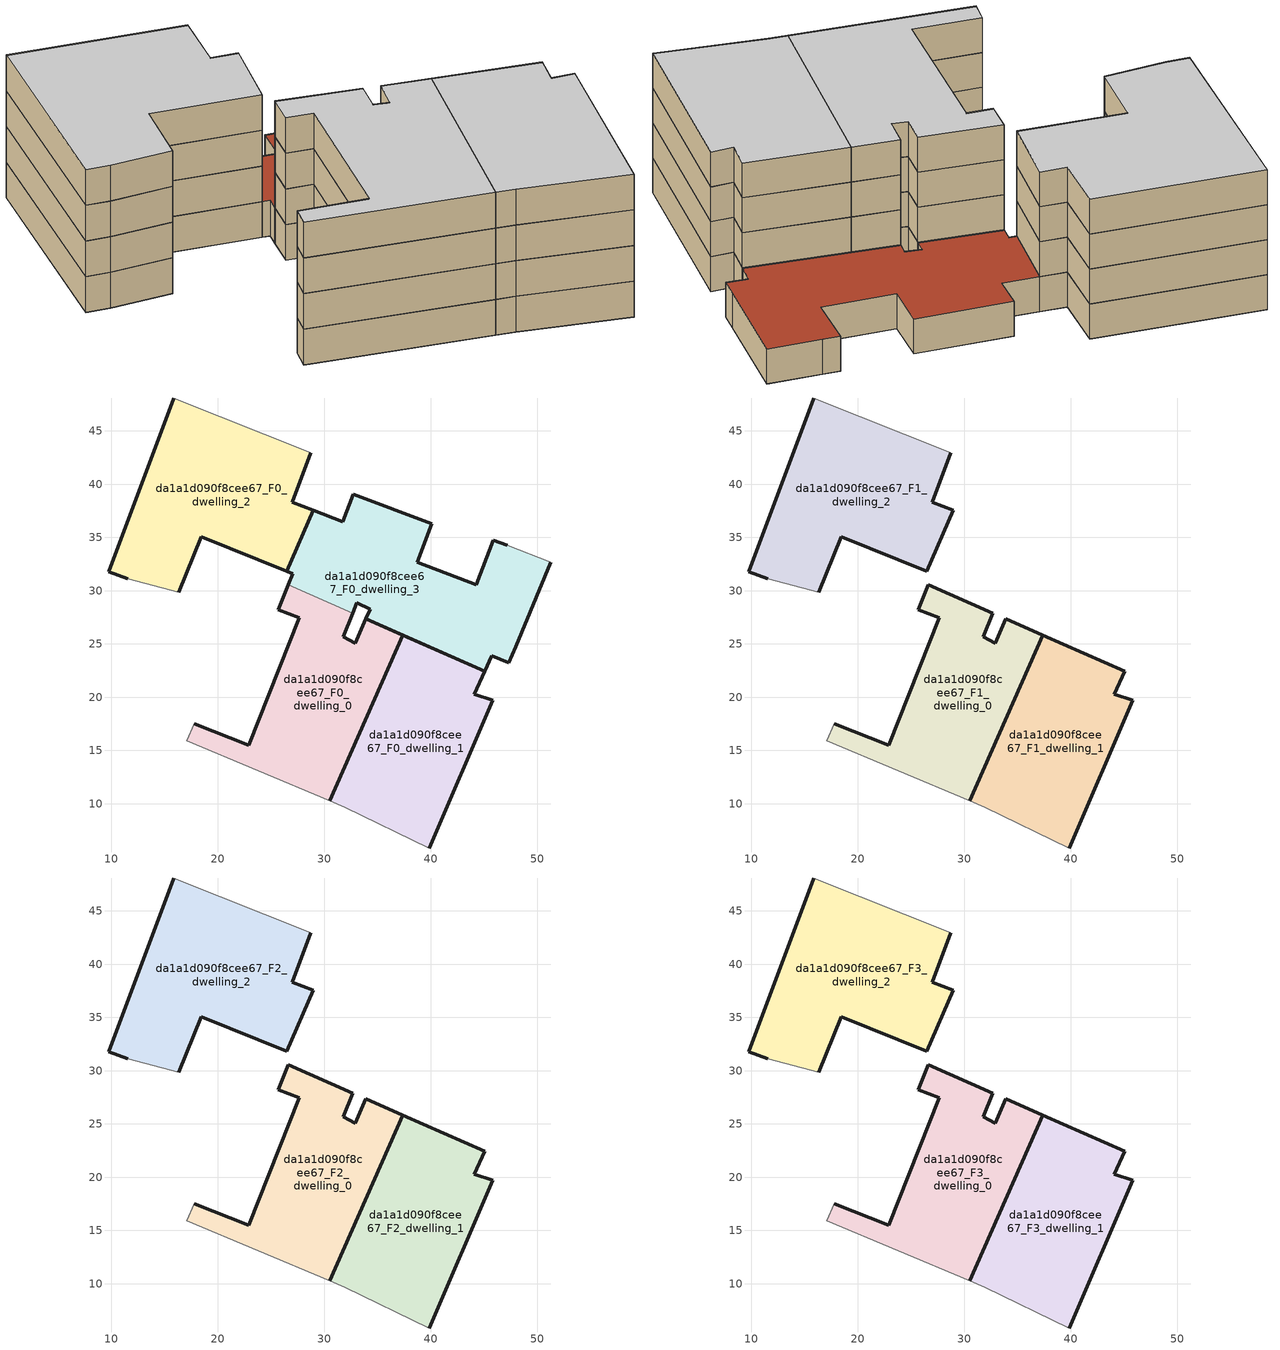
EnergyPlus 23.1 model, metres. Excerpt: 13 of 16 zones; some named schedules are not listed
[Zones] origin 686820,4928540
da1a1d090f8cee67_F0_dwelling_0
 floor ground (EU_floor_Construction): 30.51,10.27 37.38,25.81 33.89,27.35 32.89,25.08 31.77,25.66 32.68,27.89 26.61,30.57 25.68,28.2 27.64,27.43 22.93,15.49 17.81,17.51 17.09,15.91 z0
 wall outside (EU_wall_Construction): 17.81,17.51 22.93,15.49 27.64,27.43 25.68,28.2 26.61,30.57 / 32.68,27.89 31.77,25.66 32.89,25.08 33.89,27.35 37.38,25.81 30.51,10.27 z0:3
 wall adiabatic (EU_wall_Construction): 30.51,10.27 17.09,15.91 17.81,17.51 z0:3
 wall to da1a1d090f8cee67_F0_dwelling_3 (EU_wall_Construction): 26.61,30.57 32.68,27.89 z0:3
da1a1d090f8cee67_F0_dwelling_1
 floor ground (EU_floor_Construction): 39.87,5.84 45.83,19.69 44.08,20.27 45.05,22.42 37.38,25.81 30.51,10.27 31.9,9.68 z0
 wall outside (EU_wall_Construction): 30.51,10.27 37.38,25.81 45.05,22.42 44.08,20.27 45.83,19.69 39.87,5.84 z0:3
 wall adiabatic (EU_wall_Construction): 39.87,5.84 31.9,9.68 30.51,10.27 z0:3
da1a1d090f8cee67_F0_dwelling_2
 floor ground (EU_floor_Construction): 26.46,31.83 28.98,37.53 26.98,38.31 28.71,42.94 15.85,48.08 9.77,31.79 11.57,31.12 16.35,29.84 18.43,35.04 z0
 wall outside (EU_wall_Construction): 11.57,31.12 9.77,31.79 15.85,48.08 / 28.71,42.94 26.98,38.31 28.98,37.53 26.46,31.83 18.43,35.04 16.35,29.84 z0:3
 wall adiabatic (EU_wall_Construction): 16.35,29.84 11.57,31.12 / 15.85,48.08 28.71,42.94 z0:3
da1a1d090f8cee67_F0_dwelling_3
 floor ground (EU_floor_Construction): 47.34,23.23 47.96,24.73 51.26,32.66 47.16,34.24 45.85,34.74 44.28,30.56 38.72,32.66 40.09,36.28 32.73,39.05 31.75,36.45 28.98,37.53 26.46,31.83 27.03,31.6 26.61,30.57 32.68,27.89 33.07,28.84 34.29,28.25 33.89,27.35 45.05,22.42 45.72,23.9 z0
 wall outside (EU_wall_Construction): 26.61,30.57 27.03,31.6 26.46,31.83 28.98,37.53 31.75,36.45 32.73,39.05 40.09,36.28 38.72,32.66 44.28,30.56 45.85,34.74 47.16,34.24 / 51.26,32.66 47.96,24.73 47.34,23.23 45.72,23.9 45.05,22.42 33.89,27.35 34.29,28.25 33.07,28.84 32.68,27.89 z0:3
 wall adiabatic (EU_wall_Construction): 47.16,34.24 51.26,32.66 z0:3
 roof outside (EU_roof_Construction): 47.16,34.24 51.26,32.66 47.96,24.73 47.34,23.23 45.72,23.9 45.05,22.42 33.89,27.35 34.29,28.25 33.07,28.84 32.68,27.89 26.61,30.57 27.03,31.6 26.46,31.83 28.98,37.53 31.75,36.45 32.73,39.05 40.09,36.28 38.72,32.66 44.28,30.56 45.85,34.74 z3
da1a1d090f8cee67_F1_dwelling_0
 floor to da1a1d090f8cee67_F0_dwelling_0 (EU_floor_Construction): 30.51,10.27 37.38,25.81 33.89,27.35 32.89,25.08 31.76,25.66 32.68,27.89 26.61,30.57 25.68,28.2 27.64,27.43 22.93,15.49 17.81,17.51 17.09,15.91 z3
 wall outside (EU_wall_Construction): 17.81,17.51 22.93,15.49 27.64,27.43 25.68,28.2 26.61,30.57 32.68,27.89 31.77,25.66 32.89,25.08 33.89,27.35 37.38,25.81 30.51,10.27 z3:6
 wall adiabatic (EU_wall_Construction): 30.51,10.27 17.09,15.91 17.81,17.51 z3:6
da1a1d090f8cee67_F1_dwelling_1
 floor to da1a1d090f8cee67_F0_dwelling_1 (EU_floor_Construction): 39.87,5.84 45.83,19.69 44.08,20.27 45.04,22.42 37.38,25.81 30.51,10.27 31.9,9.68 z3
 wall outside (EU_wall_Construction): 30.51,10.27 37.38,25.81 45.05,22.42 44.08,20.27 45.83,19.69 39.87,5.84 z3:6
 wall adiabatic (EU_wall_Construction): 39.87,5.84 31.9,9.68 30.51,10.27 z3:6
da1a1d090f8cee67_F1_dwelling_2
 floor to da1a1d090f8cee67_F0_dwelling_2 (EU_floor_Construction): 26.46,31.83 28.98,37.53 26.98,38.31 28.71,42.94 15.85,48.08 9.77,31.79 11.57,31.12 16.35,29.84 18.43,35.04 z3
 wall outside (EU_wall_Construction): 11.57,31.12 9.77,31.79 15.85,48.08 / 28.71,42.94 26.98,38.31 28.98,37.53 26.46,31.83 18.43,35.04 16.35,29.84 z3:6
 wall adiabatic (EU_wall_Construction): 16.35,29.84 11.57,31.12 / 15.85,48.08 28.71,42.94 z3:6
da1a1d090f8cee67_F2_dwelling_0
 floor to da1a1d090f8cee67_F1_dwelling_0 (EU_floor_Construction): 30.51,10.27 37.38,25.81 33.89,27.35 32.89,25.08 31.76,25.66 32.68,27.89 26.61,30.57 25.68,28.2 27.64,27.43 22.93,15.49 17.81,17.51 17.09,15.91 z6
 wall outside (EU_wall_Construction): 17.81,17.51 22.93,15.49 27.64,27.43 25.68,28.2 26.61,30.57 32.68,27.89 31.77,25.66 32.89,25.08 33.89,27.35 37.38,25.81 30.51,10.27 z6:9
 wall adiabatic (EU_wall_Construction): 30.51,10.27 17.09,15.91 17.81,17.51 z6:9
da1a1d090f8cee67_F2_dwelling_1
 floor to da1a1d090f8cee67_F1_dwelling_1 (EU_floor_Construction): 39.87,5.84 45.83,19.69 44.08,20.27 45.04,22.42 37.38,25.81 30.51,10.27 31.9,9.68 z6
 wall outside (EU_wall_Construction): 30.51,10.27 37.38,25.81 45.05,22.42 44.08,20.27 45.83,19.69 39.87,5.84 z6:9
 wall adiabatic (EU_wall_Construction): 39.87,5.84 31.9,9.68 30.51,10.27 z6:9
da1a1d090f8cee67_F2_dwelling_2
 floor to da1a1d090f8cee67_F1_dwelling_2 (EU_floor_Construction): 26.46,31.83 28.98,37.53 26.98,38.31 28.71,42.94 15.85,48.08 9.77,31.79 11.57,31.12 16.35,29.84 18.43,35.04 z6
 wall outside (EU_wall_Construction): 11.57,31.12 9.77,31.79 15.85,48.08 / 28.71,42.94 26.98,38.31 28.98,37.53 26.46,31.83 18.43,35.04 16.35,29.84 z6:9
 wall adiabatic (EU_wall_Construction): 16.35,29.84 11.57,31.12 / 15.85,48.08 28.71,42.94 z6:9
da1a1d090f8cee67_F3_dwelling_0
 floor to da1a1d090f8cee67_F2_dwelling_0 (EU_floor_Construction): 30.51,10.27 37.38,25.81 33.89,27.35 32.89,25.08 31.76,25.66 32.68,27.89 26.61,30.57 25.68,28.2 27.64,27.43 22.93,15.49 17.81,17.51 17.09,15.91 z9
 wall outside (EU_wall_Construction): 17.81,17.51 22.93,15.49 27.64,27.43 25.68,28.2 26.61,30.57 32.68,27.89 31.77,25.66 32.89,25.08 33.89,27.35 37.38,25.81 30.51,10.27 z9:12
 wall adiabatic (EU_wall_Construction): 30.51,10.27 17.09,15.91 17.81,17.51 z9:12
 ceiling to da1a1d090f8cee67_F4_dwelling_0 (EU_floor_Construction): 33.89,27.35 37.38,25.81 30.51,10.27 17.09,15.91 17.81,17.51 22.93,15.49 27.64,27.43 25.68,28.2 26.61,30.57 32.68,27.89 31.76,25.66 32.89,25.08 z12
da1a1d090f8cee67_F3_dwelling_1
 floor to da1a1d090f8cee67_F2_dwelling_1 (EU_floor_Construction): 39.87,5.84 45.83,19.69 44.08,20.27 45.04,22.42 37.38,25.81 30.51,10.27 31.9,9.68 z9
 wall outside (EU_wall_Construction): 30.51,10.27 37.38,25.81 45.05,22.42 44.08,20.27 45.83,19.69 39.87,5.84 z9:12
 wall adiabatic (EU_wall_Construction): 39.87,5.84 31.9,9.68 30.51,10.27 z9:12
 ceiling to da1a1d090f8cee67_F4_dwelling_1 (EU_floor_Construction): 45.04,22.42 44.08,20.27 45.83,19.69 39.87,5.84 31.9,9.68 30.51,10.27 37.38,25.81 z12
da1a1d090f8cee67_F3_dwelling_2
 floor to da1a1d090f8cee67_F2_dwelling_2 (EU_floor_Construction): 26.46,31.83 28.98,37.53 26.98,38.31 28.71,42.94 15.85,48.08 9.77,31.79 11.57,31.12 16.35,29.84 18.43,35.04 z9
 wall outside (EU_wall_Construction): 11.57,31.12 9.77,31.79 15.85,48.08 / 28.71,42.94 26.98,38.31 28.98,37.53 26.46,31.83 18.43,35.04 16.35,29.84 z9:12
 wall adiabatic (EU_wall_Construction): 16.35,29.84 11.57,31.12 / 15.85,48.08 28.71,42.94 z9:12
 ceiling to da1a1d090f8cee67_F4_dwelling_2 (EU_floor_Construction): 28.71,42.94 26.98,38.31 28.98,37.53 26.46,31.83 18.43,35.04 16.35,29.84 11.57,31.12 9.77,31.79 15.85,48.08 z12
[Building]
EU S2 Campaign: North Axis=0; Terrain=City; Solar Distribution=FullExterior
[Site:Location]
Bologna: Latitude=44.5; Longitude=11.25; Time Zone=1; Elevation=37
[SizingPeriod:WeatherFileDays]
AnnualSizingPeriod: Begin Month=1; Begin Day of Month=1; End Month=12; End Day of Month=31; Day of Week for Start Day=Monday; Use Weather File Daylight Saving Period=No; Use Weather File Rain and Snow Indicators=No
[MATERIAL]
EU_InternalMass_Material: Roughness=MediumRough; Thickness=0.1; Conductivity=1; Density=1800; Specific Heat=900; Thermal Absorptance=0.9; Solar Absorptance=0.7; Visible Absorptance=0.7
[MATERIAL:NOMASS] Roughness=MediumRough; Thermal Absorptance=0.9; Solar Absorptance=0.7; Visible Absorptance=0.7
Name | Thermal Resistance
EU_wall_NoMass | 0.905828
EU_roof_NoMass | 0.37593
EU_floor_NoMass | 0.67114
[CONSTRUCTION]
EU_wall_Construction: EU_wall_NoMass
EU_roof_Construction: EU_roof_NoMass
EU_floor_Construction: EU_floor_NoMass
EU_InternalMass_Construction: EU_InternalMass_Material
[ZONE] Type=1; Multiplier=1; Ceiling Height=autocalculate; Floor Area=autocalculate; Part of Total Floor Area=Yes
Name | Volume
da1a1d090f8cee67_F0_dwelling_0 | 513.799
da1a1d090f8cee67_F1_dwelling_0; da1a1d090f8cee67_F2_dwelling_0; da1a1d090f8cee67_F3_dwelling_0 | 513.798
da1a1d090f8cee67_F0_dwelling_1 | 513.771
da1a1d090f8cee67_F1_dwelling_1; da1a1d090f8cee67_F2_dwelling_1; da1a1d090f8cee67_F3_dwelling_1 | 513.773
da1a1d090f8cee67_F0_dwelling_2; da1a1d090f8cee67_F1_dwelling_2; da1a1d090f8cee67_F2_dwelling_2; da1a1d090f8cee67_F3_dwelling_2 | 623.971
da1a1d090f8cee67_F0_dwelling_3 | 623.994
[INTERNALMASS] Construction=EU_InternalMass_Construction
Name | Zone or ZoneList | Surface Area
da1a1d090f8cee67_F0_dwelling_0_EU_InternalMass | da1a1d090f8cee67_F0_dwelling_0 | 171.265
da1a1d090f8cee67_F0_dwelling_1_EU_InternalMass | da1a1d090f8cee67_F0_dwelling_1 | 171.26
da1a1d090f8cee67_F0_dwelling_2_EU_InternalMass | da1a1d090f8cee67_F0_dwelling_2 | 207.988
da1a1d090f8cee67_F0_dwelling_3_EU_InternalMass | da1a1d090f8cee67_F0_dwelling_3 | 207.998
da1a1d090f8cee67_F1_dwelling_0_EU_InternalMass | da1a1d090f8cee67_F1_dwelling_0 | 262.192
da1a1d090f8cee67_F1_dwelling_1_EU_InternalMass | da1a1d090f8cee67_F1_dwelling_1 | 241.165
da1a1d090f8cee67_F1_dwelling_2_EU_InternalMass | da1a1d090f8cee67_F1_dwelling_2 | 255.162
da1a1d090f8cee67_F2_dwelling_0_EU_InternalMass | da1a1d090f8cee67_F2_dwelling_0 | 262.192
da1a1d090f8cee67_F2_dwelling_1_EU_InternalMass | da1a1d090f8cee67_F2_dwelling_1 | 241.165
da1a1d090f8cee67_F2_dwelling_2_EU_InternalMass | da1a1d090f8cee67_F2_dwelling_2 | 255.162
da1a1d090f8cee67_F3_dwelling_0_EU_InternalMass | da1a1d090f8cee67_F3_dwelling_0 | 262.192
da1a1d090f8cee67_F3_dwelling_1_EU_InternalMass | da1a1d090f8cee67_F3_dwelling_1 | 241.165
da1a1d090f8cee67_F3_dwelling_2_EU_InternalMass | da1a1d090f8cee67_F3_dwelling_2 | 255.162
[OTHEREQUIPMENT] Fuel Type=Electricity; Design Level Calculation Method=Watts/Area; Power per Zone Floor Area=1; Fraction Latent=0; Fraction Radiant=0; Fraction Lost=0; Carbon Dioxide Generation Rate=0; EndUse Subcategory=EU_Step8_InternalGains
Name | Zone or ZoneList or Space or SpaceList | Schedule
EU_Step8_InternalGain_da1a1d090f8cee67_F0_dwelling_0_f000 | da1a1d090f8cee67_F0_dwelling_0 | EU_Step8_GainSchedule_da1a1d090f8cee67_F0_dwelling_0_f000
EU_Step8_InternalGain_da1a1d090f8cee67_F0_dwelling_1_f000 | da1a1d090f8cee67_F0_dwelling_1 | EU_Step8_GainSchedule_da1a1d090f8cee67_F0_dwelling_1_f000
EU_Step8_InternalGain_da1a1d090f8cee67_F0_dwelling_2_f000 | da1a1d090f8cee67_F0_dwelling_2 | EU_Step8_GainSchedule_da1a1d090f8cee67_F0_dwelling_2_f000
EU_Step8_InternalGain_da1a1d090f8cee67_F0_dwelling_3_f000 | da1a1d090f8cee67_F0_dwelling_3 | EU_Step8_GainSchedule_da1a1d090f8cee67_F0_dwelling_3_f000
EU_Step8_InternalGain_da1a1d090f8cee67_F1_dwelling_0_f000 | da1a1d090f8cee67_F1_dwelling_0 | EU_Step8_GainSchedule_da1a1d090f8cee67_F1_dwelling_0_f000
EU_Step8_InternalGain_da1a1d090f8cee67_F1_dwelling_1_f000 | da1a1d090f8cee67_F1_dwelling_1 | EU_Step8_GainSchedule_da1a1d090f8cee67_F1_dwelling_1_f000
EU_Step8_InternalGain_da1a1d090f8cee67_F1_dwelling_2_f000 | da1a1d090f8cee67_F1_dwelling_2 | EU_Step8_GainSchedule_da1a1d090f8cee67_F1_dwelling_2_f000
EU_Step8_InternalGain_da1a1d090f8cee67_F2_dwelling_0_f000 | da1a1d090f8cee67_F2_dwelling_0 | EU_Step8_GainSchedule_da1a1d090f8cee67_F2_dwelling_0_f000
EU_Step8_InternalGain_da1a1d090f8cee67_F2_dwelling_1_f000 | da1a1d090f8cee67_F2_dwelling_1 | EU_Step8_GainSchedule_da1a1d090f8cee67_F2_dwelling_1_f000
EU_Step8_InternalGain_da1a1d090f8cee67_F2_dwelling_2_f000 | da1a1d090f8cee67_F2_dwelling_2 | EU_Step8_GainSchedule_da1a1d090f8cee67_F2_dwelling_2_f000
EU_Step8_InternalGain_da1a1d090f8cee67_F3_dwelling_0_f000 | da1a1d090f8cee67_F3_dwelling_0 | EU_Step8_GainSchedule_da1a1d090f8cee67_F3_dwelling_0_f000
EU_Step8_InternalGain_da1a1d090f8cee67_F3_dwelling_1_f000 | da1a1d090f8cee67_F3_dwelling_1 | EU_Step8_GainSchedule_da1a1d090f8cee67_F3_dwelling_1_f000
EU_Step8_InternalGain_da1a1d090f8cee67_F3_dwelling_2_f000 | da1a1d090f8cee67_F3_dwelling_2 | EU_Step8_GainSchedule_da1a1d090f8cee67_F3_dwelling_2_f000
[ZONEVENTILATION:DESIGNFLOWRATE] Schedule=EU_AlwaysOn; Design Flow Rate Calculation Method=AirChanges/Hour; Air Changes per Hour=0.73129; Ventilation Type=Natural; Fan Pressure Rise=0; Fan Total Efficiency=1; Constant Term Coefficient=1; Temperature Term Coefficient=0; Velocity Term Coefficient=0; Velocity Squared Term Coefficient=0; Minimum Indoor Temperature=-100; Maximum Indoor Temperature=100; Delta Temperature=-100; Minimum Outdoor Temperature=-100; Maximum Outdoor Temperature=100; Maximum Wind Speed=40
Name | Zone or ZoneList or Space or SpaceList
EU_ConstantAir_da1a1d090f8cee67_F0_dwelling_0 | da1a1d090f8cee67_F0_dwelling_0
EU_ConstantAir_da1a1d090f8cee67_F0_dwelling_1 | da1a1d090f8cee67_F0_dwelling_1
EU_ConstantAir_da1a1d090f8cee67_F0_dwelling_2 | da1a1d090f8cee67_F0_dwelling_2
EU_ConstantAir_da1a1d090f8cee67_F0_dwelling_3 | da1a1d090f8cee67_F0_dwelling_3
EU_ConstantAir_da1a1d090f8cee67_F1_dwelling_0 | da1a1d090f8cee67_F1_dwelling_0
EU_ConstantAir_da1a1d090f8cee67_F1_dwelling_1 | da1a1d090f8cee67_F1_dwelling_1
EU_ConstantAir_da1a1d090f8cee67_F1_dwelling_2 | da1a1d090f8cee67_F1_dwelling_2
EU_ConstantAir_da1a1d090f8cee67_F2_dwelling_0 | da1a1d090f8cee67_F2_dwelling_0
EU_ConstantAir_da1a1d090f8cee67_F2_dwelling_1 | da1a1d090f8cee67_F2_dwelling_1
EU_ConstantAir_da1a1d090f8cee67_F2_dwelling_2 | da1a1d090f8cee67_F2_dwelling_2
EU_ConstantAir_da1a1d090f8cee67_F3_dwelling_0 | da1a1d090f8cee67_F3_dwelling_0
EU_ConstantAir_da1a1d090f8cee67_F3_dwelling_1 | da1a1d090f8cee67_F3_dwelling_1
EU_ConstantAir_da1a1d090f8cee67_F3_dwelling_2 | da1a1d090f8cee67_F3_dwelling_2
[HVACTEMPLATE:THERMOSTAT] Constant Heating Setpoint=20; Constant Cooling Setpoint=50
EU_HeatOnly_da1a1d090f8cee67_F0_dwelling_0; EU_HeatOnly_da1a1d090f8cee67_F0_dwelling_1; EU_HeatOnly_da1a1d090f8cee67_F0_dwelling_2; EU_HeatOnly_da1a1d090f8cee67_F0_dwelling_3; EU_HeatOnly_da1a1d090f8cee67_F1_dwelling_0; EU_HeatOnly_da1a1d090f8cee67_F1_dwelling_1; EU_HeatOnly_da1a1d090f8cee67_F1_dwelling_2; EU_HeatOnly_da1a1d090f8cee67_F2_dwelling_0; EU_HeatOnly_da1a1d090f8cee67_F2_dwelling_1; EU_HeatOnly_da1a1d090f8cee67_F2_dwelling_2; EU_HeatOnly_da1a1d090f8cee67_F3_dwelling_0; EU_HeatOnly_da1a1d090f8cee67_F3_dwelling_1; EU_HeatOnly_da1a1d090f8cee67_F3_dwelling_2; EU_HeatOnly_da1a1d090f8cee67_F4_dwelling_0; EU_HeatOnly_da1a1d090f8cee67_F4_dwelling_1; EU_HeatOnly_da1a1d090f8cee67_F4_dwelling_2
[HVACTEMPLATE:ZONE:IDEALLOADSAIRSYSTEM] System Availability Schedule=EU_AlwaysOn; Maximum Heating Supply Air Temperature=50; Minimum Cooling Supply Air Temperature=13; Maximum Heating Supply Air Humidity Ratio=0.0156; Minimum Cooling Supply Air Humidity Ratio=0.0077; Heating Limit=NoLimit; Cooling Limit=NoLimit; Heating Availability Schedule=EU_AlwaysOn; Cooling Availability Schedule=EU_CoolingOff; Dehumidification Control Type=ConstantSensibleHeatRatio; Cooling Sensible Heat Ratio=0.7; Dehumidification Setpoint=60; Humidification Control Type=None; Humidification Setpoint=30; Outdoor Air Method=None; Outdoor Air Flow Rate per Person=0.00944; Outdoor Air Flow Rate per Zone Floor Area=0; Outdoor Air Flow Rate per Zone=0; Demand Controlled Ventilation Type=None; Outdoor Air Economizer Type=NoEconomizer; Heat Recovery Type=None; Sensible Heat Recovery Effectiveness=0.7; Latent Heat Recovery Effectiveness=0.65
Name | Template Thermostat
da1a1d090f8cee67_F0_dwelling_0 | EU_HeatOnly_da1a1d090f8cee67_F0_dwelling_0
da1a1d090f8cee67_F0_dwelling_1 | EU_HeatOnly_da1a1d090f8cee67_F0_dwelling_1
da1a1d090f8cee67_F0_dwelling_2 | EU_HeatOnly_da1a1d090f8cee67_F0_dwelling_2
da1a1d090f8cee67_F0_dwelling_3 | EU_HeatOnly_da1a1d090f8cee67_F0_dwelling_3
da1a1d090f8cee67_F1_dwelling_0 | EU_HeatOnly_da1a1d090f8cee67_F1_dwelling_0
da1a1d090f8cee67_F1_dwelling_1 | EU_HeatOnly_da1a1d090f8cee67_F1_dwelling_1
da1a1d090f8cee67_F1_dwelling_2 | EU_HeatOnly_da1a1d090f8cee67_F1_dwelling_2
da1a1d090f8cee67_F2_dwelling_0 | EU_HeatOnly_da1a1d090f8cee67_F2_dwelling_0
da1a1d090f8cee67_F2_dwelling_1 | EU_HeatOnly_da1a1d090f8cee67_F2_dwelling_1
da1a1d090f8cee67_F2_dwelling_2 | EU_HeatOnly_da1a1d090f8cee67_F2_dwelling_2
da1a1d090f8cee67_F3_dwelling_0 | EU_HeatOnly_da1a1d090f8cee67_F3_dwelling_0
da1a1d090f8cee67_F3_dwelling_1 | EU_HeatOnly_da1a1d090f8cee67_F3_dwelling_1
da1a1d090f8cee67_F3_dwelling_2 | EU_HeatOnly_da1a1d090f8cee67_F3_dwelling_2
